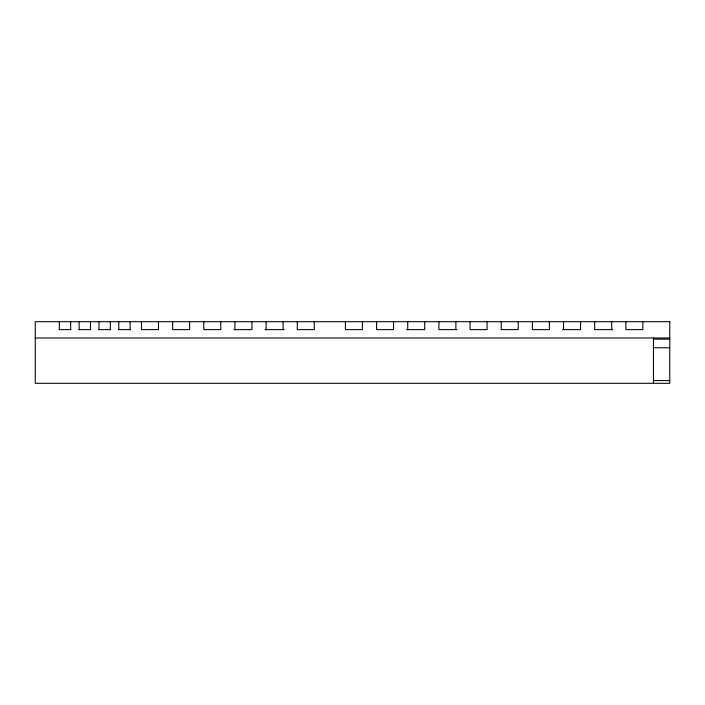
<?xml version="1.0" encoding="UTF-8"?>
<svg xmlns="http://www.w3.org/2000/svg" width="705" height="705" viewBox="0 0 705 705"><rect width="100%" height="100%" fill="white"/><g stroke="black" fill="none" stroke-linecap="round" stroke-linejoin="round"><path stroke-width="1.06" d="M59 329.623L70.985 329.623M78.828 329.623L90.813 329.623M98.656 329.623L110.641 329.623M118.484 329.623L130.469 329.623M233.884 329.623L251.941 329.623L251.941 321.692M265.045 329.623L284.168 329.623M406.67 329.623L424.727 329.623L424.727 321.692M456.955 329.623L438.898 329.623L438.898 321.692M562.467 329.623L580.523 329.623L580.523 321.692M612.742 329.623L594.685 329.623L594.685 321.692M35.25 337.986L669.75 337.986M653.464 339.158L669.75 339.158M653.464 347.75L669.75 347.75M653.464 380.568L669.75 380.568M653.464 337.986L653.464 383.308M642.837 321.692L642.837 329.623L625.846 329.623L625.846 321.692M611.684 321.692L611.684 329.623M563.524 321.692L563.524 329.623M549.362 321.692L549.362 329.623L532.372 329.623L532.372 321.692M518.21 321.692L518.21 329.623L501.211 329.623L501.211 321.692M487.049 321.692L487.049 329.623L470.05 329.623L470.05 321.692M455.888 321.692L455.888 329.623M407.737 321.692L407.737 329.623M393.575 321.692L393.575 329.623L376.576 329.623L376.576 321.692M362.414 321.692L362.414 329.623L345.415 329.623L345.415 321.692M314.263 321.692L314.263 329.623L297.263 329.623L297.263 321.692M283.102 321.692L283.102 329.623M266.102 321.692L266.102 329.623M234.95 321.692L234.95 329.623M220.788 321.692L220.788 329.623L203.789 329.623L203.789 321.692M189.627 321.692L189.627 329.623L172.628 329.623L172.628 321.692M158.466 321.692L158.466 329.623L141.476 329.623L141.476 321.692M130.143 321.692L130.143 329.623M118.81 321.692L118.81 329.623M110.315 321.692L110.315 329.623M98.982 321.692L98.982 329.623M90.487 321.692L90.487 329.623M79.154 321.692L79.154 329.623M70.659 321.692L70.659 329.623M59.326 321.692L59.326 329.623M669.75 321.692L35.25 321.692L35.25 383.308L669.75 383.308L669.75 321.692"/></g></svg>
